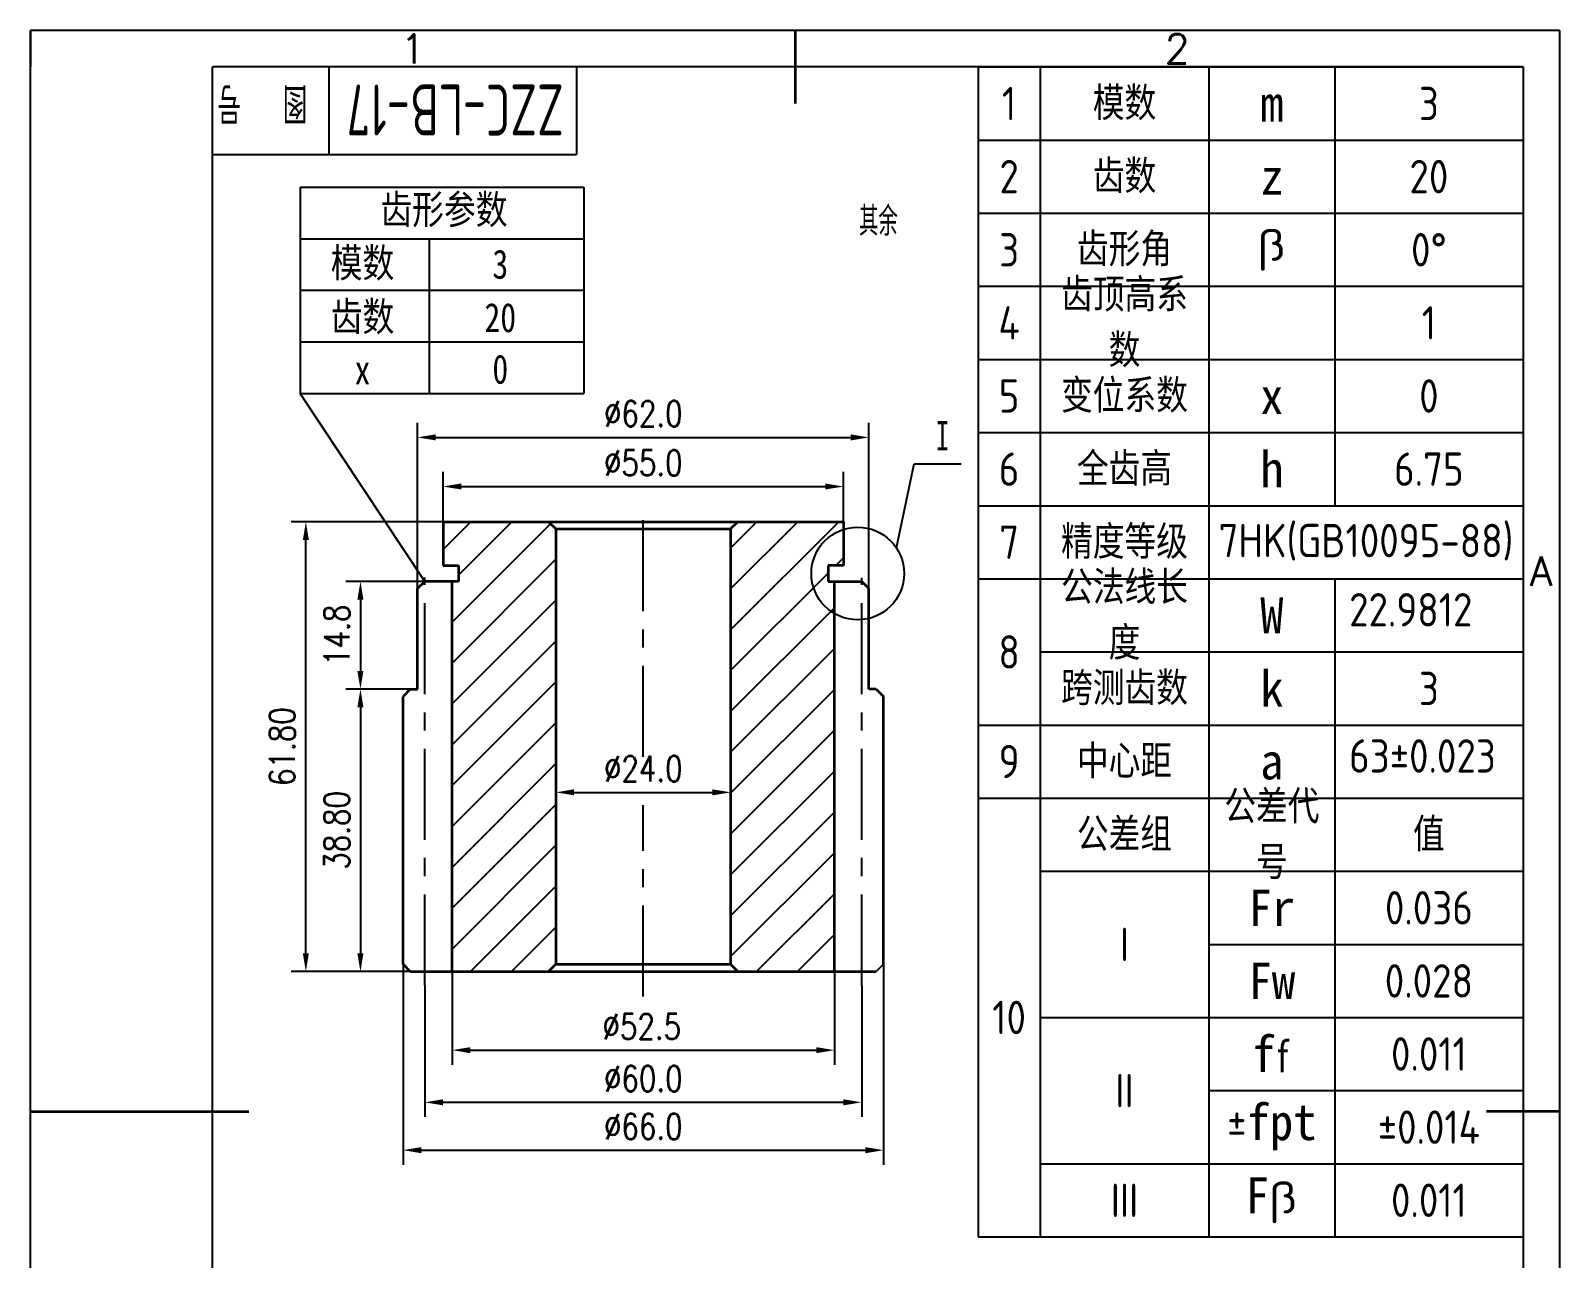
# Model space of a CAD drawing. Header units: millimetres. Extents: x -25 to 185, y -5 to 292.
# Drawn here: x -25 to 185, y 123.3 to 292 of the extents above; entities that cross this region are included whole.
import ezdxf
from ezdxf.enums import TextEntityAlignment as Align

# ---------------------------------------------------------------- set-up
doc = ezdxf.new("R2010")
doc.units = ezdxf.units.MM
doc.header["$LTSCALE"] = 10
doc.linetypes.add('CENTER', pattern=[2, 1.25, -0.25, 0.25, -0.25])
doc.layers.add('1轮廓实线层', color=7, linetype='Continuous', lineweight=35)
for name, color, linetype in [('2细线层', 4, 'Continuous'), ('3中心线层', 1, 'CENTER'), ('5剖面线层', 2, 'Continuous'), ('6文字层', 3, 'Continuous'), ('7标注层', 4, 'Continuous'), ('TB', 8, 'Continuous'), ('图框层', 7, 'Continuous'), ('粗实线', 7, 'Continuous')]:
    doc.layers.add(name, color=color, linetype=linetype)
doc.styles.add('Annotative', font='SimSun.ttf')
doc.styles.add('PC_TEXTSTYLE', font='isocp.shx', dxfattribs={"width": 0.8, "bigfont": 'hzfs.shx'})
doc.styles.add('ROMANS', font='ROMANS.shx', dxfattribs={"width": 0.8})
doc.styles.add('TH_GBDIM', font='romans.shx', dxfattribs={"width": 0.8, "bigfont": 'gbcbig.shx'})
doc.styles.add('工程字', font='gbenor.shx', dxfattribs={"bigfont": 'gbcbig.shx'})
doc.dimstyles.new('TH_GBDIM', dxfattribs={"dimtxt": 3.5, "dimasz": 2.5, "dimexe": 2, "dimexo": 0, "dimgap": 1.5, "dimtad": 1, "dimdec": 1, "dimzin": 0, "dimdsep": 46, "dimtxsty": 'TH_GBDIM', "dimcen": 2.5, "dimclrd": 130, "dimclre": 130, "dimclrt": 3, "dimadec": 0, "dimazin": 0, "dimtfac": 0.714286, "dimtdec": 1, "dimtmove": 0, "dimatfit": 3, "dimfxl": 1, "dimtzin": 0, "dimlwd": -1, "dimlwe": -1, "dimarcsym": 0})

# ---------------------------------------------------------------- blocks, each defined once
blk = doc.blocks.new('*D9')
at = {"layer": '7标注层', "color": 130}
for p, q in [((31.66, 224.54), (10.81, 224.54)), ((12.81, 165.24), (12.81, 222.04)), ((32.51, 162.74), (10.81, 162.74))]:
    blk.add_line(p, q, dxfattribs=at)
for points in [[(12.4, 222.04), (13.23, 222.04), (12.81, 224.54)], [(12.4, 165.24), (13.23, 165.24), (12.81, 162.74)]]:
    blk.add_solid(points, dxfattribs=at)
at = {"layer": 'Defpoints', "color": 0}
for p in [(12.81, 224.54), (31.66, 224.54), (32.51, 162.74)]:
    blk.add_point(p, dxfattribs=at)
at = {"layer": '7标注层', "color": 3, "insert": (9.56, 193.64), "char_height": 3.5, "attachment_point": 5, "rotation": 90, "style": 'TH_GBDIM'}
blk.add_mtext('{61.80}{}{}', dxfattribs=at)
blk = doc.blocks.new('*D10')
at = {"layer": '7标注层', "color": 130}
for p, q in [((27.16, 201.54), (18.31, 201.54)), ((20.31, 199.04), (20.31, 165.24)), ((27.16, 162.74), (18.31, 162.74))]:
    blk.add_line(p, q, dxfattribs=at)
for points in [[(19.89, 199.04), (20.72, 199.04), (20.31, 201.54)], [(19.89, 165.24), (20.72, 165.24), (20.31, 162.74)]]:
    blk.add_solid(points, dxfattribs=at)
at = {"layer": 'Defpoints', "color": 0}
for p in [(27.16, 201.54), (20.31, 162.74), (27.16, 162.74)]:
    blk.add_point(p, dxfattribs=at)
at = {"layer": '7标注层', "color": 3, "insert": (17.06, 182.14), "char_height": 3.5, "attachment_point": 5, "rotation": 90, "style": 'TH_GBDIM'}
blk.add_mtext('{38.80}{}{}', dxfattribs=at)
blk = doc.blocks.new('*D11')
at = {"layer": '7标注层', "color": 130}
for p, q in [((26.16, 163.74), (26.16, 136.21)), ((92.16, 163.74), (92.16, 136.21)), ((28.66, 138.21), (89.66, 138.21))]:
    blk.add_line(p, q, dxfattribs=at)
for points in [[(28.66, 138.63), (28.66, 137.79), (26.16, 138.21)], [(89.66, 138.63), (89.66, 137.79), (92.16, 138.21)]]:
    blk.add_solid(points, dxfattribs=at)
at = {"layer": 'Defpoints', "color": 0}
for p in [(26.16, 163.74), (92.16, 163.74), (92.16, 138.21)]:
    blk.add_point(p, dxfattribs=at)
at = {"layer": '7标注层', "color": 3, "insert": (59.16, 141.46), "char_height": 3.5, "attachment_point": 5, "style": 'TH_GBDIM'}
blk.add_mtext('{%%c66.0}{}{}', dxfattribs=at)
blk = doc.blocks.new('*D12')
at = {"layer": '7标注层', "color": 130}
for p, q in [((32.91, 162.74), (32.91, 149.95)), ((85.41, 162.74), (85.41, 149.95)), ((35.41, 151.95), (82.91, 151.95))]:
    blk.add_line(p, q, dxfattribs=at)
for points in [[(35.41, 152.36), (35.41, 151.53), (32.91, 151.95)], [(82.91, 152.36), (82.91, 151.53), (85.41, 151.95)]]:
    blk.add_solid(points, dxfattribs=at)
at = {"layer": 'Defpoints', "color": 0}
for p in [(32.91, 162.74), (85.41, 162.74), (85.41, 151.95)]:
    blk.add_point(p, dxfattribs=at)
at = {"layer": '7标注层', "color": 3, "insert": (58.96, 155.2), "char_height": 3.5, "attachment_point": 5, "style": 'TH_GBDIM'}
blk.add_mtext('{%%c52.5}{}{}', dxfattribs=at)
blk = doc.blocks.new('*D13')
at = {"layer": '7标注层', "color": 130}
for p, q in [((31.66, 224.54), (31.66, 231.37)), ((86.66, 224.54), (86.66, 231.37)), ((34.16, 229.37), (84.16, 229.37))]:
    blk.add_line(p, q, dxfattribs=at)
for points in [[(34.16, 229.79), (34.16, 228.96), (31.66, 229.37)], [(84.16, 229.79), (84.16, 228.96), (86.66, 229.37)]]:
    blk.add_solid(points, dxfattribs=at)
at = {"layer": 'Defpoints', "color": 0}
for p in [(86.66, 229.37), (31.66, 224.54), (86.66, 224.54)]:
    blk.add_point(p, dxfattribs=at)
at = {"layer": '7标注层', "color": 3, "insert": (59.16, 232.62), "char_height": 3.5, "attachment_point": 5, "style": 'TH_GBDIM'}
blk.add_mtext('{%%c55.0}{}{}', dxfattribs=at)
blk = doc.blocks.new('*D14')
at = {"layer": '7标注层', "color": 130}
for p, q in [((28.16, 214.34), (28.16, 238.12)), ((90.16, 215.34), (90.16, 238.12)), ((30.66, 236.12), (87.66, 236.12))]:
    blk.add_line(p, q, dxfattribs=at)
for points in [[(30.66, 236.54), (30.66, 235.7), (28.16, 236.12)], [(87.66, 236.54), (87.66, 235.7), (90.16, 236.12)]]:
    blk.add_solid(points, dxfattribs=at)
at = {"layer": 'Defpoints', "color": 0}
for p in [(90.16, 236.12), (28.16, 214.34), (90.16, 215.34)]:
    blk.add_point(p, dxfattribs=at)
at = {"layer": '7标注层', "color": 3, "insert": (59.16, 239.37), "char_height": 3.5, "attachment_point": 5, "style": 'TH_GBDIM'}
blk.add_mtext('{%%c62.0}{}{}', dxfattribs=at)
blk = doc.blocks.new('*D15')
at = {"layer": '7标注层', "color": 130}
for p, q in [((29.16, 160.85), (29.16, 142.78)), ((89.16, 160.85), (89.16, 142.78)), ((31.66, 144.78), (86.66, 144.78))]:
    blk.add_line(p, q, dxfattribs=at)
for points in [[(31.66, 145.2), (31.66, 144.37), (29.16, 144.78)], [(86.66, 145.2), (86.66, 144.37), (89.16, 144.78)]]:
    blk.add_solid(points, dxfattribs=at)
at = {"layer": 'Defpoints', "color": 0}
for p in [(29.16, 160.85), (89.16, 160.85), (89.16, 144.78)]:
    blk.add_point(p, dxfattribs=at)
at = {"layer": '7标注层', "color": 3, "insert": (59.16, 148.03), "char_height": 3.5, "attachment_point": 5, "style": 'TH_GBDIM'}
blk.add_mtext('{%%c60.0}{}{}', dxfattribs=at)
blk = doc.blocks.new('*D19')
at = {"layer": '7标注层', "color": 130}
blk.add_line((49.66, 187.36), (68.66, 187.36), dxfattribs=at)
for points in [[(49.66, 187.78), (49.66, 186.95), (47.16, 187.36)], [(68.66, 187.78), (68.66, 186.95), (71.16, 187.36)]]:
    blk.add_solid(points, dxfattribs=at)
at = {"layer": 'Defpoints', "color": 0}
for p in [(47.16, 193.64), (71.16, 193.64), (71.16, 187.36)]:
    blk.add_point(p, dxfattribs=at)
at = {"layer": '7标注层', "color": 3, "insert": (59.16, 190.61), "char_height": 3.5, "attachment_point": 5, "style": 'TH_GBDIM'}
blk.add_mtext('{%%c24.0}{}{}', dxfattribs=at)
blk = doc.blocks.new('*D20')
at = {"layer": '7标注层', "color": 130}
for p, q in [((29.16, 216.34), (18.31, 216.34)), ((20.31, 213.84), (20.31, 204.04)), ((28.16, 201.54), (18.31, 201.54))]:
    blk.add_line(p, q, dxfattribs=at)
for points in [[(19.89, 213.84), (20.72, 213.84), (20.31, 216.34)], [(19.89, 204.04), (20.72, 204.04), (20.31, 201.54)]]:
    blk.add_solid(points, dxfattribs=at)
at = {"layer": 'Defpoints', "color": 0}
for p in [(29.16, 216.34), (20.31, 201.54), (28.16, 201.54)]:
    blk.add_point(p, dxfattribs=at)
at = {"layer": '7标注层', "color": 3, "insert": (17.06, 208.94), "char_height": 3.5, "attachment_point": 5, "rotation": 90, "style": 'TH_GBDIM'}
blk.add_mtext('14.8', dxfattribs=at)
blk = doc.blocks.new('PC_TYDH_BLOCK')
at = {"layer": '2细线层', "linetype": 'Continuous'}
for p, q in [((16, -12), (16, 0)), ((50, 0), (50, -12)), ((0, -12), (50, -12))]:
    blk.add_line(p, q, dxfattribs=at)
at = {"layer": '6文字层', "style": 'PC_TEXTSTYLE', "width": 0.667}
blk.add_text('图   号', height=5, rotation=180, dxfattribs=at).set_placement((13, -2.5))
at = {"layer": '6文字层', "style": 'PC_TEXTSTYLE', "width": 0.970975}
blk.add_attdef('图样代号', text='', height=7, rotation=180, dxfattribs=at).set_placement((48.24, -2.4), (18.35, -2.4), align=Align.FIT)
blk = doc.blocks.new('*T25')
at = {"layer": '6文字层', "color": 0, "linetype": 'ByBlock', "lineweight": -2}
for p, q in [((0, 0), (74.85, 0)), ((0, 0), (0, -160.69)), ((8.51, 0), (8.51, -160.69)), ((31.7, 0), (31.7, -160.69)), ((49, 0), (49, -60.26)), ((74.85, 0), (74.85, -160.69)), ((0, -10.04), (74.85, -10.04)), ((0, -20.09), (74.85, -20.09)), ((0, -30.13), (74.85, -30.13)), ((0, -40.17), (74.85, -40.17)), ((0, -50.22), (74.85, -50.22)), ((0, -60.26), (74.85, -60.26)), ((0, -70.3), (74.85, -70.3)), ((49, -70.3), (49, -160.69)), ((8.51, -80.35), (74.85, -80.35)), ((0, -90.39), (74.85, -90.39)), ((0, -100.43), (74.85, -100.43)), ((8.51, -110.48), (74.85, -110.48)), ((31.7, -120.52), (74.85, -120.52)), ((8.51, -130.56), (74.85, -130.56)), ((31.7, -140.6), (74.85, -140.6)), ((8.51, -150.65), (74.85, -150.65)), ((0, -160.69), (74.85, -160.69))]:
    blk.add_line(p, q, dxfattribs=at)
at = {"layer": '6文字层', "color": 0, "style": '工程字'}
for s, insert, char_height, width, attachment_point in [('1', (4.26, -5.02), 4.58, 4.5849, 5), ('{\\Ftjromans,tjhz|c134;模数}', (20.11, -5.02), 4.5849, 19.2542, 5), ('{\\fDotumChe|b0|i0|c129|p49;\\H1.083x;m}', (40.35, -5.02), 4.5849, 13.3705, 5), ('3', (61.92, -5.02), 4.58, 21.9203, 5), ('{\\Ftjromans,tjhz|c134;齿数}', (20.11, -15.06), 4.5849, 19.2542, 5), ('2', (4.26, -15.06), 4.58, 4.5849, 5), ('{\\fDotumChe|b0|i0|c129|p49;\\H1.083x;z}', (40.35, -15.06), 4.5849, 13.3705, 5), ('20', (61.92, -15.06), 4.585, 21.9203, 5), ('3', (4.26, -25.11), 4.58, 4.5849, 5), ('{\\Ftjromans,tjhz|c134;齿形角}', (20.11, -25.11), 4.5849, 19.2542, 5), ('{\\Ftjromans,tjhz|c134;\\H0.9583x;β}', (40.35, -25.11), 4.5849, 13.3705, 5), ('0%%D', (61.92, -25.11), 4.585, 21.9203, 5), ('{\\Ftjromans,tjhz|c134;齿顶高系数}', (20.11, -35.15), 4.5849, 19.2542, 5), ('4', (4.26, -35.15), 4.58, 4.5849, 5), ('1', (61.92, -35.15), 4.58, 21.9203, 5), ('5', (4.26, -45.19), 4.58, 4.5849, 5), ('{\\Ftjromans,tjhz|c134;变位系数}', (20.11, -45.19), 4.5849, 19.2542, 5), ('{\\fDotumChe|b0|i0|c129|p49;\\H1.083x;x}', (40.35, -45.19), 4.5849, 13.3705, 5), ('0', (61.92, -45.19), 4.58, 21.9203, 5), ('{\\Ftjromans,tjhz|c134;全齿高}', (20.11, -55.24), 4.5849, 19.2542, 5), ('6', (4.26, -55.24), 4.58, 4.5849, 5), ('{\\fDotumChe|b0|i0|c129|p49;\\H1.083x;h}', (40.35, -55.24), 4.5849, 13.3705, 5), ('6.75', (61.92, -55.24), 4.585, 21.9203, 5), ('7', (4.26, -65.28), 4.58, 4.5849, 5), ('{\\Ftjromans,tjhz|c134;精度等级}', (20.11, -65.28), 4.5849, 19.2542, 5), ('7HK(GB10095-88)', (53.27, -65.28), 4.5849, 39.2208, 5), ('{\\Ftjromans,tjhz|c134;公法线长度}', (20.11, -75.32), 4.5849, 19.2542, 5), ('{\\fDotumChe|b0|i0|c129|p49;\\H1.083x;W}', (40.35, -75.32), 4.5849, 13.3705, 5), ('22.9812', (50.96, -72.27), 4.585, 21.9203, 1), ('8', (4.26, -80.35), 4.58, 4.5849, 5), ('{\\Ftjromans,tjhz|c134;跨测齿数}', (20.11, -85.37), 4.5849, 19.2542, 5), ('{\\fDotumChe|b0|i0|c129|p49;\\H1.083x;k}', (40.35, -85.37), 4.5849, 13.3705, 5), ('3', (61.92, -85.37), 4.58, 21.9203, 5), ('63%%P0.023', (50.96, -92.35), 4.585, 21.9203, 1), ('9', (4.26, -95.41), 4.58, 4.5849, 5), ('{\\Ftjromans,tjhz|c134;中心距}', (20.11, -95.41), 4.5849, 19.2542, 5), ('{\\fDotumChe|b0|i0|c129|p49;\\H1.083x;a}', (40.35, -95.41), 4.5849, 13.3705, 5), ('{\\Ftjromans,tjhz|c134;公差代号}', (40.35, -105.45), 4.5849, 13.3705, 5), ('{\\Ftjromans,tjhz|c134;公差组}', (20.11, -105.45), 4.5849, 19.2542, 5), ('{\\Ftjromans,tjhz|c134;值}', (61.92, -105.45), 4.5849, 21.9203, 5), ('{\\fDotumChe|b0|i0|c129|p49;\\H1.083x;Fr}', (40.35, -115.5), 4.5849, 13.3705, 5), ('0.036', (61.92, -115.5), 4.585, 21.9203, 5), ('I', (20.11, -120.52), 4.58, 19.2542, 5), ('{\\fDotumChe|b0|i0|c129|p49;\\H1.083x;Fw}', (40.35, -125.54), 4.5849, 13.3705, 5), ('0.028', (61.92, -125.54), 4.585, 21.9203, 5), ('10', (4.26, -130.56), 4.585, 4.5849, 5), ('{\\fDotumChe|b0|i0|c129|p49;\\H1.083x;f\\Ftjromans,tjhz|c134;\\H0.8849x;f}', (40.35, -135.58), 4.5849, 13.3705, 5), ('0.011', (61.92, -135.58), 4.585, 21.9203, 5), ('II', (20.11, -140.6), 4.585, 19.2542, 5), ('%%P{\\fDotumChe|b0|i0|c129|p49;\\H1.083x;fpt}', (40.35, -145.63), 4.5849, 13.3705, 5), ('%%P0.014', (61.92, -145.63), 4.585, 21.9203, 5), ('{\\fDotumChe|b0|i0|c129|p49;\\H1.083x;F\\Ftjromans,tjhz|c134;\\H0.8849x;β}', (40.35, -155.67), 4.5849, 13.3705, 5), ('III', (20.11, -155.67), 4.585, 19.2542, 5), ('0.011', (61.92, -155.67), 4.585, 21.9203, 5)]:
    blk.add_mtext(s, dxfattribs=dict(at, insert=insert, char_height=char_height, width=width, attachment_point=attachment_point))

msp = doc.modelspace()

# ---------------------------------------------------------------- hatches: boundary and pattern name
at = {"layer": '5剖面线层'}
h = msp.add_hatch(dxfattribs=at)
h.set_pattern_fill('ANSI31', color=256, scale=1.25, angle=180, style=0)
h.set_pattern_definition([(225, (-31.897, 0), (2.80633, -2.80633), [])])
h.paths.add_polyline_path([(47.159, 223.539), (46.159, 224.539), (31.659, 224.539), (31.659, 218.539), (33.759, 218.539), (33.759, 216.339), (32.909, 216.339), (32.909, 162.739), (46.159, 162.739), (47.159, 163.739)])
h.paths.add_polyline_path([(71.159, 163.739), (72.159, 162.739), (85.409, 162.739), (85.409, 211.92, -0.2666217), (82.251, 217.422, -0.3251889), (86.659, 223.483), (86.659, 224.539), (72.159, 224.539), (71.159, 223.539)])
h.paths.add_polyline_path([(84.559, 218.539), (86.659, 218.539), (86.659, 223.483, 0.3251889), (82.251, 217.422, 0.2666217), (85.409, 211.92), (85.409, 216.339), (84.559, 216.339)], flags=17)

# ---------------------------------------------------------------- linework, layer by layer
msp.add_line((92.159, 163.739), (91.159, 162.739))
at = {"layer": '1轮廓实线层'}
for p, q in [((80, 292), (80, 282)), ((31.659, 224.539), (86.659, 224.539)), ((31.659, 224.539), (31.659, 218.539)), ((46.159, 224.539), (47.159, 223.539)), ((47.159, 223.539), (71.159, 223.539)), ((47.159, 223.539), (47.159, 163.739)), ((72.159, 224.539), (71.159, 223.539)), ((71.159, 223.539), (71.159, 163.739)), ((86.659, 224.539), (86.659, 218.539)), ((31.659, 218.539), (33.759, 218.539)), ((33.759, 218.539), (33.759, 216.339)), ((86.659, 218.539), (84.559, 218.539)), ((84.559, 218.539), (84.559, 216.339)), ((29.159, 216.339), (28.159, 215.339)), ((33.759, 216.339), (29.159, 216.339)), ((32.909, 162.739), (32.909, 216.339)), ((84.559, 216.339), (89.159, 216.339)), ((85.409, 162.739), (85.409, 216.339)), ((90.159, 215.339), (89.159, 216.339)), ((28.159, 201.539), (28.159, 215.339)), ((90.159, 212.138), (90.159, 215.339)), ((90.159, 201.539), (90.159, 212.138)), ((27.159, 201.539), (26.159, 200.539)), ((26.159, 163.739), (26.159, 200.539)), ((27.159, 201.539), (28.159, 201.539)), ((91.159, 201.539), (90.159, 201.539)), ((91.159, 201.539), (92.159, 200.539)), ((92.159, 163.739), (92.159, 200.539)), ((27.159, 162.739), (26.159, 163.739)), ((27.159, 162.739), (91.159, 162.739)), ((47.159, 163.739), (46.159, 162.739)), ((47.159, 163.739), (71.159, 163.739)), ((71.159, 163.739), (72.159, 162.739)), ((-25, 143.5), (5, 143.5)), ((185, 143.5), (175, 143.5))]:
    msp.add_line(p, q, dxfattribs=at)
at = {"layer": '2细线层'}
for p, q in [((-25, -5), (-25, 292)), ((185, 292), (-25, 292)), ((-25, 292), (-25, 287)), ((80, 292), (80, 287)), ((185, 292), (185, -5)), ((185, 143.5), (180, 143.5))]:
    msp.add_line(p, q, dxfattribs=at)
at = {"layer": '3中心线层'}
for p, q in [((59.159, 192.248), (59.159, 227.2)), ((29.159, 160.848), (29.159, 216.851)), ((89.159, 160.848), (89.159, 216.846)), ((59.159, 159.33), (59.159, 185.606))]:
    msp.add_line(p, q, dxfattribs=at)
at = {"layer": '7标注层'}
msp.add_line((29.159, 216.339), (12.035, 242.146), dxfattribs=at)
msp.add_circle((88.622, 217.422), 6.371, dxfattribs=at)
at = {"layer": '图框层'}
for p, q in [((0, 0), (0, 287)), ((180, 287), (0, 287)), ((180, 287), (180, 0))]:
    msp.add_line(p, q, dxfattribs=at)
at = {"layer": '粗实线'}
for p, q in [((12.035, 270.496), (12.035, 242.146)), ((12.035, 270.496), (51.016, 270.496)), ((51.016, 270.496), (51.016, 242.146)), ((12.035, 263.409), (51.016, 263.409)), ((29.753, 263.409), (29.753, 242.146)), ((12.035, 256.321), (51.016, 256.321)), ((12.035, 249.234), (51.016, 249.234)), ((12.035, 249.234), (51.016, 249.234)), ((12.035, 242.146), (51.016, 242.146))]:
    msp.add_line(p, q, dxfattribs=at)

# ---------------------------------------------------------------- block references
msp.add_blockref('*T25', (105.15, 287))
at = {"layer": '图框层'}
ref = msp.add_blockref('PC_TYDH_BLOCK', (0, 287), dxfattribs=at)
ref.add_attrib('图样代号', 'ZZC-LB-17', dxfattribs={"layer": '6文字层', "height": 7, "rotation": 180, "style": 'PC_TEXTSTYLE', "width": 0.683279}).set_placement((48.24, 284.597), (18.346, 284.597), align=Align.FIT)

# ---------------------------------------------------------------- texts
at = {"layer": '6文字层', "style": 'TH_GBDIM'}
for s, p in [('1', (27.5, 289.5)), ('2', (132.5, 289.5)), ('A', (182.5, 217.75))]:
    msp.add_text(s, height=4, dxfattribs=at).set_placement(p, align=Align.MIDDLE)
at = {"layer": '6文字层', "width": 0.667}
for s, style, p in [('其余', 'PC_TEXTSTYLE', (88.785, 263.824)), ('I', 'Annotative', (99.359, 234.351))]:
    msp.add_text(s, height=4, dxfattribs=dict(at, style=style)).set_placement(p)
at = {"layer": 'TB', "char_height": 4, "width": 21.92141, "attachment_point": 5, "style": 'ROMANS'}
for s, insert in [('\\pt60.804;{\\fSimSun|b0|i0|c134|p2;齿形参数}', (31.782, 267.199)), ('\\pt60.804;{\\fSimSun|b0|i0|c134|p2;模数}', (20.591, 259.881)), ('\\pt43.096;{\\fSimSun|b0|i0|c134|p2;3}', (39.522, 259.881)), ('\\pt60.804;{\\fSimSun|b0|i0|c134|p2;齿数}', (20.591, 252.49)), ('\\pt43.096;{\\fSimSun|b0|i0|c134|p2;20}', (39.522, 252.546)), ('\\pt60.804;{\\fSimSun|b0|i0|c134|p2;x}', (20.591, 245.402)), ('\\pt43.096;{\\fSimSun|b0|i0|c134|p2;0}', (39.522, 245.458))]:
    msp.add_mtext(s, dxfattribs=dict(at, insert=insert))

# ---------------------------------------------------------------- dimensions: what is measured, and where the dimension line sits
at = {"layer": '7标注层'}
for base, p1, p2, angle, text, override, picture, middle in [((90.159, 236.119), (28.159, 214.339), (90.159, 215.339), 180, '{%%c<>}{}{}', {"dimgap": 1.5, "dimtad": 1, "dimjust": 0, "dimdec": 1, "dimlfac": 1, "dimse1": 0, "dimse2": 0, "dimsd1": 0, "dimsd2": 0}, '*D14', (59.159, 236.119)), ((86.659, 229.373), (31.659, 224.539), (86.659, 224.539), 180, '{%%c<>}{}{}', {"dimgap": 1.5, "dimtad": 1, "dimjust": 0, "dimdec": 1, "dimlfac": 1, "dimse1": 0, "dimse2": 0, "dimsd1": 0, "dimsd2": 0}, '*D13', (59.159, 229.373)), ((12.814, 224.539), (32.509, 162.739), (31.659, 224.539), 90, '{<>}{}{}', {"dimgap": 1.5, "dimtad": 1, "dimjust": 0, "dimdec": 2, "dimlfac": 1, "dimse1": 0, "dimse2": 0, "dimsd1": 0, "dimsd2": 0}, '*D9', (12.814, 193.639)), ((20.307, 162.739), (27.159, 201.539), (27.159, 162.739), 90, '{<>}{}{}', {"dimgap": 1.5, "dimtad": 1, "dimjust": 0, "dimdec": 2, "dimlfac": 1, "dimse1": 0, "dimse2": 0, "dimsd1": 0, "dimsd2": 0}, '*D10', (20.307, 182.139)), ((92.159, 138.211), (26.159, 163.739), (92.159, 163.739), 180, '{%%c<>}{}{}', {"dimgap": 1.5, "dimtad": 1, "dimjust": 0, "dimdec": 1, "dimlfac": 1, "dimse1": 0, "dimse2": 0, "dimsd1": 0, "dimsd2": 0}, '*D11', (59.159, 138.211)), ((85.409, 151.947), (32.909, 162.739), (85.409, 162.739), 180, '{%%c<>}{}{}', {"dimgap": 1.5, "dimtad": 1, "dimjust": 0, "dimdec": 1, "dimlfac": 1, "dimse1": 0, "dimse2": 0, "dimsd1": 0, "dimsd2": 0}, '*D12', (58.961, 151.947))]:
    dim = msp.add_linear_dim(base=base, p1=p1, p2=p2, angle=angle, text=text, dimstyle='TH_GBDIM', override=override, dxfattribs=at)
    dim.commit()
    dim.dimension.update_dxf_attribs({"geometry": picture, "text_midpoint": middle, "dimtype": 160})
dim = msp.add_linear_dim(base=(20.307, 201.539), p1=(29.159, 216.339), p2=(28.159, 201.539), angle=90, dimstyle='TH_GBDIM', dxfattribs=at)
dim.commit()
dim.dimension.update_dxf_attribs({"geometry": '*D20', "text_midpoint": (17.057, 208.939)})
dim = msp.add_linear_dim(base=(71.159, 187.364), p1=(47.159, 193.639), p2=(71.159, 193.639), text='{%%c<>}{}{}', dimstyle='TH_GBDIM', override={"dimgap": 1.5, "dimtad": 1, "dimjust": 0, "dimdec": 1, "dimlfac": 1, "dimse1": 1, "dimse2": 1, "dimsd1": 0, "dimsd2": 0}, dxfattribs=at)
dim.commit()
dim.dimension.update_dxf_attribs({"geometry": '*D19', "text_midpoint": (59.159, 187.364), "dimtype": 160})
dim = msp.add_linear_dim(base=(89.159, 144.784), p1=(29.159, 160.848), p2=(89.159, 160.848), angle=180, text='{%%c<>}{}{}', dimstyle='TH_GBDIM', override={"dimgap": 1.5, "dimtad": 1, "dimjust": 0, "dimdec": 1, "dimlfac": 1, "dimse1": 0, "dimse2": 0, "dimsd1": 0, "dimsd2": 0}, dxfattribs=at)
dim.commit()
dim.dimension.update_dxf_attribs({"geometry": '*D15', "text_midpoint": (59.159, 148.034)})

# ---------------------------------------------------------------- leaders
msp.add_leader([(93.928, 220.95), (96.373, 232.472), (102.829, 232.472)], dimstyle='TH_GBDIM', override={"dimgap": 1.5, "dimtad": 0, "dimldrblk": 'None'}, dxfattribs=at)

doc.saveas('drawing.dxf')
